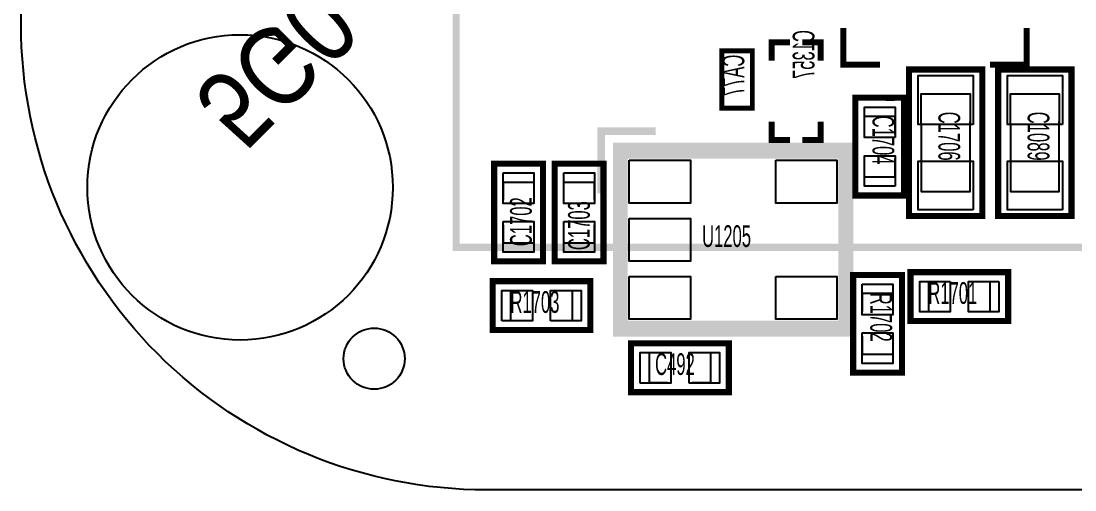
# Model space of a CAD drawing. Extents: x -3.1 to 73.5, y -0.1 to 42.
# Drawn here: x 0 to 17.25, y 0 to 7.68 of the extents above; entities that cross this region are included whole.
import ezdxf

# ---------------------------------------------------------------- set-up
doc = ezdxf.new("R2010")
doc.units = 0
for name, color, linetype in [('BG_OUTLINE', 7, 'CONTINUOUS'), ('PG_ASSEMBLY_TOP', 111, 'CONTINUOUS'), ('PG_SILKSCREEN_BOTTOM', 140, 'CONTINUOUS'), ('PG_SILKSCREEN_TOP', 254, 'CONTINUOUS'), ('PIN_TOP', 141, 'CONTINUOUS'), ('RD_SILKSCREEN_BOTTOM', 80, 'CONTINUOUS'), ('RD_SILKSCREEN_TOP', 230, 'CONTINUOUS')]:
    doc.layers.add(name, color=color, linetype=linetype)

msp = doc.modelspace()

# ---------------------------------------------------------------- linework, layer by layer
at = {"layer": 'BG_OUTLINE'}
msp.add_lwpolyline([(8.1534, 41.9989), (65.78854, 41.9989, -0.414214), (73.40854, 34.3789), (73.40854, 7.62, -0.414214), (65.78854, 0), (7.62, 0, -0.414214), (0, 7.62), (0, 34.3789, -0.414214), (7.62, 41.9989), (8.1534, 41.9989)], format="xyb", dxfattribs=at)
msp.add_lwpolyline([(8.1534, 41.9989), (65.78854, 41.9989, -0.414214), (73.40854, 34.3789), (73.40854, 7.62, -0.414214), (65.78854, 0), (7.62, 0, -0.414214), (0, 7.62), (0, 34.3789, -0.414214), (7.62, 41.9989)], format="xyb", close=True, dxfattribs=at)
msp.add_lwpolyline([(8.1534, 41.9989), (65.78854, 41.9989, -0.414214), (73.40854, 34.3789), (73.40854, 7.62, -0.414214), (65.78854, 0), (7.62, 0, -0.414214), (0, 7.62), (0, 34.3789, -0.414214), (7.62, 41.9989)], format="xyb", close=True, dxfattribs=at)
msp.add_lwpolyline([(8.1534, 41.9989), (65.78854, 41.9989, -0.414214), (73.40854, 34.3789), (73.40854, 7.62, -0.414214), (65.78854, 0), (7.62, 0, -0.414214), (0, 7.62), (0, 34.3789, -0.414214), (7.62, 41.9989)], format="xyb", close=True, dxfattribs=at)
at = {"layer": 'PG_ASSEMBLY_TOP'}
for points, const_width in [([(14.537893, 4.484522), (14.537893, 6.884518), (15.737891, 6.884518), (15.737891, 4.484522), (14.537893, 4.484522)], 0.1), ([(15.998393, 4.484522), (15.998393, 6.884543), (17.198391, 6.884543), (17.198391, 4.484522), (15.998393, 4.484522)], 0.1), ([(13.658393, 4.821022), (13.658393, 6.42112), (14.458493, 6.42112), (14.458493, 4.821022), (13.658393, 4.821022)], 0.1), ([(13.458088, 5.497017), (9.858096, 5.497017), (9.858096, 2.697023), (13.458088, 2.697023), (13.458088, 5.497017)], 0.150012), ([(8.545271, 5.341518), (8.545271, 3.741522), (7.745273, 3.741522), (7.745273, 5.341518), (8.545271, 5.341518)], 0.1), ([(9.535871, 5.341518), (9.535871, 3.741623), (8.735873, 3.741623), (8.735873, 5.341518), (9.535871, 5.341518)], 0.1), ([(7.721194, 3.417519), (9.32119, 3.417519), (9.32119, 2.617521), (7.721194, 2.617521), (7.721194, 3.417519)], 0.1), ([(14.423441, 3.52044), (14.423339, 1.920443), (13.623341, 1.920443), (13.623442, 3.52044), (14.423441, 3.52044)], 0.1), ([(16.161918, 2.764841), (14.561922, 2.764841), (14.561922, 3.564839), (16.161918, 3.564839), (16.161918, 2.764841)], 0.1), ([(9.987382, 2.401011), (11.587378, 2.401011), (11.587378, 1.601013), (9.987382, 1.601013), (9.987382, 2.401011)], 0.1)]:
    msp.add_lwpolyline(points, dxfattribs=dict(at, const_width=const_width))
for points in [[(14.737893, 5.984519), (14.737893, 6.484518), (15.537891, 6.484518), (15.537891, 5.984519)], [(16.198393, 5.984519), (16.198393, 6.484518), (16.998391, 6.484518), (16.998391, 5.984519)], [(13.809497, 5.821832), (13.809497, 6.121527), (14.307287, 6.121527), (14.307287, 5.821832)], [(14.737893, 5.984519), (14.737893, 4.884522), (15.537891, 4.884522), (15.537891, 6.034507)], [(16.198393, 5.984519), (16.198393, 4.884522), (16.998391, 4.884522), (16.998391, 6.034532)], [(14.307287, 5.420335), (14.307287, 5.120615), (13.809497, 5.120615)], [(13.809497, 5.120615), (13.809497, 5.420335)], [(7.896377, 4.742231), (7.896377, 5.041925), (8.394167, 5.041925)], [(8.394167, 5.041925), (8.394167, 4.742231)], [(8.886977, 4.742231), (8.886876, 5.041925), (9.384665, 5.041925)], [(9.384665, 5.041925), (9.384767, 4.742231)], [(8.394167, 4.340809), (8.394167, 4.041115), (7.896377, 4.041115), (7.896377, 4.340809)], [(9.384767, 4.340809), (9.384767, 4.041216), (8.886977, 4.041216), (8.886977, 4.340809)], [(15.161209, 2.915945), (14.861515, 2.915945), (14.861515, 3.41376), (15.161209, 3.41376)], [(15.562605, 3.41376), (15.8623, 3.41376), (15.8623, 2.915945)], [(8.320481, 2.768625), (8.020787, 2.768625), (8.020787, 3.266415)], [(8.020787, 3.266415), (8.320481, 3.266415)], [(8.721877, 3.266415), (9.021572, 3.266415), (9.021572, 2.768625), (8.721877, 2.768625)], [(13.774522, 2.921152), (13.774522, 3.220847), (14.272336, 3.220847)], [(14.272336, 3.220847), (14.272336, 2.921152)], [(15.8623, 2.915945), (15.562605, 2.915945)], [(14.272235, 2.519756), (14.272235, 2.220062), (13.77442, 2.220062), (13.77442, 2.519756)], [(10.586695, 1.752117), (10.286975, 1.752117), (10.286975, 2.249907)], [(10.286975, 2.249907), (10.586695, 2.249907)], [(10.988091, 2.249907), (11.287785, 2.249907), (11.287785, 1.752117), (10.988091, 1.752117)]]:
    msp.add_lwpolyline(points, dxfattribs=at)
at = {"layer": 'PG_SILKSCREEN_BOTTOM'}
for points, const_width in [([(57.303594, 37.249557), (7.123608, 37.249557), (7.123608, 3.969563), (57.563588, 3.969563), (57.563588, 8.909558), (60.5536, 8.909558), (60.5536, 32.439559), (57.303594, 32.439559), (57.303594, 37.249557)], 0.11999), ([(14.063142, 6.963842), (13.463143, 6.963842), (13.463143, 7.563841)], 0.1), ([(15.863138, 6.963842), (16.463137, 6.963842), (16.463137, 7.563841)], 0.1), ([(12.289841, 7.030339), (12.289841, 7.330338), (12.58984, 7.330338)], 0.1), ([(12.78984, 7.330338), (13.089839, 7.330338), (13.089839, 7.030339)], 0.1), ([(11.472088, 6.250838), (11.472088, 7.190842), (11.972112, 7.190842), (11.972112, 6.250838), (11.472088, 6.250838), (11.472088, 6.530848)], 0.08001), ([(11.472088, 7.100849), (11.472088, 7.190842), (11.562105, 7.190842)], 0.08001), ([(11.882095, 7.190842), (11.972112, 7.190842), (11.972112, 7.100849)], 0.08001), ([(11.562105, 6.250838), (11.472088, 6.250838), (11.472088, 6.340831)], 0.08001), ([(11.972112, 6.340831), (11.972112, 6.250838), (11.882095, 6.250838)], 0.08001), ([(12.289841, 6.030341), (12.289841, 5.730342), (12.58984, 5.730342)], 0.1), ([(12.78984, 5.730342), (13.089839, 5.730342), (13.089839, 6.030341)], 0.1)]:
    msp.add_lwpolyline(points, dxfattribs=dict(at, const_width=const_width))
at = {"layer": 'PG_SILKSCREEN_TOP'}
for points, const_width in [([(14.537893, 6.384519), (14.537893, 6.884518), (15.037892, 6.884518)], 0.1), ([(15.237892, 6.884518), (15.737891, 6.884518), (15.737891, 6.384519)], 0.1), ([(15.998393, 6.384519), (15.998393, 6.884543), (16.498392, 6.884543)], 0.1), ([(16.698392, 6.884543), (17.198391, 6.884543), (17.198391, 6.384519)], 0.1), ([(13.658393, 6.121121), (13.658393, 6.42112), (13.958392, 6.42112)], 0.1), ([(14.158392, 6.421018), (14.458493, 6.42112), (14.458391, 6.121019)], 0.1), ([(10.388092, 5.87502), (9.499092, 5.87502), (9.499092, 4.85902)], 0.127), ([(13.563092, 5.62102), (13.563092, 2.57302), (9.753092, 2.57302), (9.753092, 5.62102), (13.563092, 5.62102)], 0.127), ([(8.045272, 5.341518), (7.745273, 5.341518), (7.745273, 5.041519)], 0.1), ([(8.545271, 5.041519), (8.545271, 5.341518), (8.245272, 5.341518)], 0.1), ([(9.035872, 5.341518), (8.735873, 5.341518), (8.735873, 5.041519)], 0.1), ([(9.535871, 5.041519), (9.535871, 5.341518), (9.235872, 5.341518)], 0.1), ([(13.658393, 5.121021), (13.658393, 4.821022), (13.958392, 4.821022)], 0.1), ([(14.158392, 4.821123), (14.458493, 4.821022), (14.458391, 5.121021)], 0.1), ([(14.537893, 4.984521), (14.537893, 4.484522), (15.037892, 4.484522)], 0.1), ([(15.237892, 4.484522), (15.737891, 4.484522), (15.737891, 4.984521)], 0.1), ([(15.998393, 4.984521), (15.998393, 4.484522), (16.498392, 4.484522)], 0.1), ([(16.698392, 4.484522), (17.198391, 4.484522), (17.198391, 4.984521)], 0.1), ([(8.045272, 3.741522), (7.745273, 3.741522), (7.745273, 4.041521)], 0.1), ([(8.545271, 4.041521), (8.545271, 3.741522), (8.245272, 3.741522)], 0.1), ([(9.035872, 3.741522), (8.735873, 3.741623), (8.735873, 4.041521)], 0.1), ([(9.535871, 4.041521), (9.535871, 3.741623), (9.235872, 3.741522)], 0.1), ([(8.021193, 3.417519), (7.721194, 3.417519), (7.721194, 3.11752)], 0.1), ([(9.021191, 3.417519), (9.32119, 3.417519), (9.32119, 3.11752)], 0.1), ([(13.92334, 3.52044), (13.623442, 3.52044), (13.623341, 3.220339)], 0.1), ([(14.423339, 3.220339), (14.423441, 3.52044), (14.12334, 3.52044)], 0.1), ([(14.561922, 3.26484), (14.561922, 3.564839), (14.861921, 3.564839)], 0.1), ([(16.161918, 3.26484), (16.161918, 3.564839), (15.861919, 3.564839)], 0.1), ([(14.861921, 2.764841), (14.561922, 2.764841), (14.561922, 3.06484)], 0.1), ([(15.861919, 2.764841), (16.161918, 2.764841), (16.161918, 3.06484)], 0.1), ([(7.721194, 2.91752), (7.721194, 2.617521), (8.021193, 2.617521)], 0.1), ([(9.32119, 2.91752), (9.32119, 2.617521), (9.021191, 2.617521)], 0.1), ([(10.287381, 2.401011), (9.987382, 2.401011), (9.987382, 2.101012)], 0.1), ([(11.287379, 2.401011), (11.587378, 2.401011), (11.587378, 2.101012)], 0.1), ([(13.92334, 1.920342), (13.623341, 1.920443), (13.623341, 2.220341)], 0.1), ([(14.423339, 2.220341), (14.423339, 1.920443), (14.123441, 1.920443)], 0.1), ([(9.987382, 1.901012), (9.987382, 1.601013), (10.287381, 1.601013)], 0.1), ([(11.587378, 1.901012), (11.587378, 1.601013), (11.287379, 1.601013)], 0.1)]:
    msp.add_lwpolyline(points, dxfattribs=dict(at, const_width=const_width))
at = {"layer": 'PIN_TOP'}
for points in [[(15.587891, 5.984519), (14.687893, 5.984519), (14.687893, 6.784518), (15.587891, 6.784518)], [(17.048391, 5.984519), (16.148393, 5.984519), (16.148393, 6.784518), (17.048391, 6.784518)], [(14.308595, 5.769623), (13.808189, 5.769623), (13.808189, 6.270028), (14.308595, 6.270028)], [(9.958197, 5.39703), (10.958195, 5.39703), (10.958195, 4.697032), (9.958197, 4.697032)], [(12.357989, 5.39703), (13.357987, 5.39703), (13.357987, 4.697032), (12.357989, 4.697032)], [(14.308595, 4.972012), (13.808189, 4.972012), (13.808189, 5.472417), (14.308595, 5.472417)], [(15.587891, 4.584522), (14.687893, 4.584522), (14.687893, 5.384521), (15.587891, 5.384521)], [(17.048391, 4.584522), (16.148393, 4.584522), (16.148393, 5.384521), (17.048391, 5.384521)], [(7.895069, 5.190528), (8.395475, 5.190528), (8.395475, 4.690123), (7.895069, 4.690123)], [(8.885669, 5.190528), (9.386075, 5.190528), (9.386075, 4.690123), (8.885669, 4.690123)], [(7.895069, 4.392917), (8.395475, 4.392917), (8.395475, 3.892512), (7.895069, 3.892512)], [(8.885669, 4.392917), (9.386075, 4.392917), (9.386075, 3.892512), (8.885669, 3.892512)], [(9.958197, 4.447019), (10.958195, 4.447019), (10.958195, 3.747021), (9.958197, 3.747021)], [(9.958197, 3.497009), (10.958195, 3.497009), (10.958195, 2.79701), (9.958197, 2.79701)], [(12.357989, 3.497009), (13.357987, 3.497009), (13.357987, 2.79701), (12.357989, 2.79701)], [(13.773137, 3.369348), (14.273543, 3.369348), (14.273543, 2.868943), (13.773137, 2.868943)], [(15.213317, 3.415043), (15.213317, 2.914637), (14.712912, 2.914637), (14.712912, 3.415043)], [(16.010928, 3.415043), (16.010928, 2.914637), (15.510523, 2.914637), (15.510523, 3.415043)], [(7.872171, 2.767305), (7.872171, 3.26771), (8.372577, 3.26771), (8.372577, 2.767305)], [(8.669782, 2.767305), (8.669782, 3.26771), (9.170187, 3.26771), (9.170187, 2.767305)], [(13.773137, 2.571737), (14.273543, 2.571737), (14.273543, 2.071332), (13.773137, 2.071332)], [(10.138359, 1.750797), (10.138359, 2.251202), (10.638765, 2.251202), (10.638765, 1.750797)], [(10.93597, 1.750797), (10.93597, 2.251202), (11.436375, 2.251202), (11.436375, 1.750797)]]:
    msp.add_lwpolyline(points, close=True, dxfattribs=at)
for centre, radius in [((3.585845, 4.953813), 2.499995), ((5.78104, 2.14884), 0.499999)]:
    msp.add_circle(centre, radius, dxfattribs=at)

# ---------------------------------------------------------------- texts
at = {"layer": 'RD_SILKSCREEN_BOTTOM', "text_generation_flag": 2}
for s, height, rotation, width, p in [('5G0-2G1', 1.27, 225, 0.86, (2.763876, 6.408903)), ('C1357', 0.3556, 90, 0.572143, (12.989839, 7.530338)), ('CA77', 0.3556, 90, 0.572143, (11.840667, 7.127646))]:
    msp.add_text(s, height=height, rotation=rotation, dxfattribs=dict(at, width=width)).set_placement(p)
at = {"layer": 'RD_SILKSCREEN_TOP', "width": 0.572143}
for s, rotation, p in [('C1704', 270, (13.93985, 6.129528)), ('C1706', 270, (15.01935, 6.193028)), ('C1089', 270, (16.47985, 6.193053)), ('C1702', 90, (8.36168, 3.99034)), ('C1703', 90, (9.31164, 3.92684)), ('R1702', 270, (13.904773, 3.228899))]:
    msp.add_text(s, height=0.3556, rotation=rotation, dxfattribs=at).set_placement(p)
for s, p in [('U1205', (11.149584, 3.978478)), ('R1701', (14.853412, 3.046324)), ('R1703', (8.012684, 2.898978)), ('C492', (10.380599, 1.88247))]:
    msp.add_text(s, height=0.3556, dxfattribs=at).set_placement(p)

doc.saveas('drawing.dxf')
